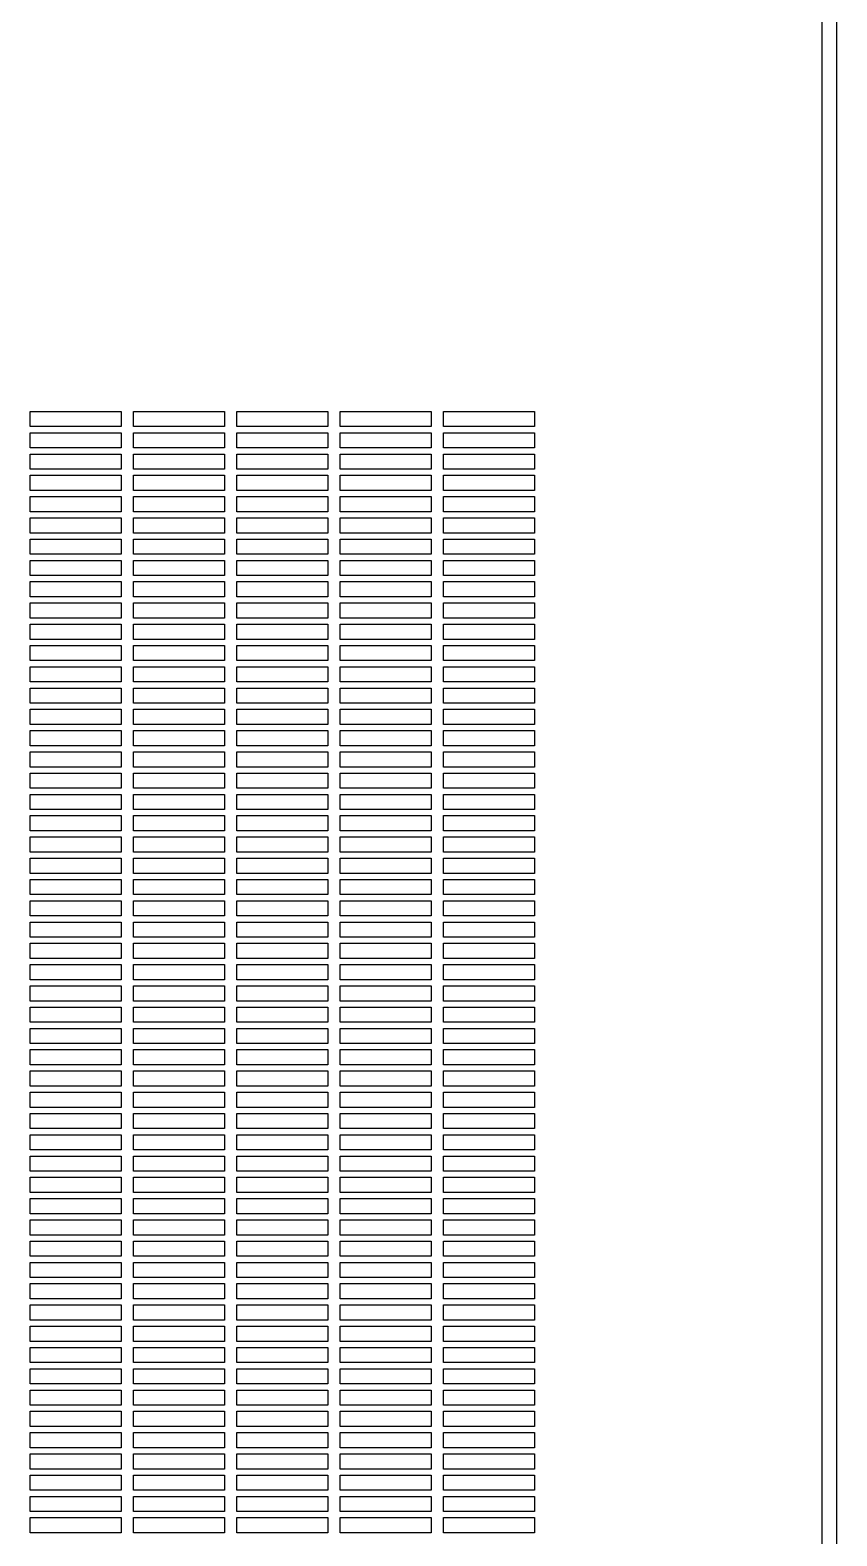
# Model space of a CAD drawing. Header units: millimetres. Extents: x 0 to 100, y -12 to 202.
# Drawn here: x 73.62 to 100.17, y 92.05 to 141.6 of the extents above; entities that cross this region are included whole.
import ezdxf

# ---------------------------------------------------------------- set-up
doc = ezdxf.new("R2010")
doc.units = ezdxf.units.MM
doc.layers.add('4212-62023_1-GJW_0', color=7, linetype='Continuous')
doc.layers.add('4212-94039_0', color=7, linetype='Continuous')

msp = doc.modelspace()

# ---------------------------------------------------------------- linework, layer by layer
at = {"layer": '4212-62023_1-GJW_0', "color": 7, "linetype": 'Continuous'}
for p, q in [((99.67, 199.65), (99.67, 12.15)), ((73.62, 128.55), (73.62, 129.05)), ((73.62, 129.05), (76.62, 129.05)), ((76.62, 129.05), (76.62, 128.55)), ((77.02, 128.55), (77.02, 129.05)), ((77.02, 129.05), (80.02, 129.05)), ((80.02, 129.05), (80.02, 128.55)), ((80.42, 128.55), (80.42, 129.05)), ((80.42, 129.05), (83.42, 129.05)), ((83.42, 129.05), (83.42, 128.55)), ((83.82, 128.55), (83.82, 129.05)), ((83.82, 129.05), (86.82, 129.05)), ((86.82, 129.05), (86.82, 128.55)), ((87.22, 128.55), (87.22, 129.05)), ((87.22, 129.05), (90.22, 129.05)), ((90.22, 129.05), (90.22, 128.55)), ((76.62, 128.55), (73.62, 128.55)), ((73.62, 127.85), (73.62, 128.35)), ((73.62, 128.35), (76.62, 128.35)), ((76.62, 128.35), (76.62, 127.85)), ((80.02, 128.55), (77.02, 128.55)), ((77.02, 127.85), (77.02, 128.35)), ((77.02, 128.35), (80.02, 128.35)), ((80.02, 128.35), (80.02, 127.85)), ((83.42, 128.55), (80.42, 128.55)), ((80.42, 127.85), (80.42, 128.35)), ((80.42, 128.35), (83.42, 128.35)), ((83.42, 128.35), (83.42, 127.85)), ((86.82, 128.55), (83.82, 128.55)), ((83.82, 127.85), (83.82, 128.35)), ((83.82, 128.35), (86.82, 128.35)), ((86.82, 128.35), (86.82, 127.85)), ((90.22, 128.55), (87.22, 128.55)), ((87.22, 127.85), (87.22, 128.35)), ((87.22, 128.35), (90.22, 128.35)), ((90.22, 128.35), (90.22, 127.85)), ((76.62, 127.85), (73.62, 127.85)), ((80.02, 127.85), (77.02, 127.85)), ((83.42, 127.85), (80.42, 127.85)), ((86.82, 127.85), (83.82, 127.85)), ((90.22, 127.85), (87.22, 127.85)), ((73.62, 127.15), (73.62, 127.65)), ((73.62, 127.65), (76.62, 127.65)), ((76.62, 127.65), (76.62, 127.15)), ((77.02, 127.15), (77.02, 127.65)), ((77.02, 127.65), (80.02, 127.65)), ((80.02, 127.65), (80.02, 127.15)), ((80.42, 127.15), (80.42, 127.65)), ((80.42, 127.65), (83.42, 127.65)), ((83.42, 127.65), (83.42, 127.15)), ((83.82, 127.15), (83.82, 127.65)), ((83.82, 127.65), (86.82, 127.65)), ((86.82, 127.65), (86.82, 127.15)), ((87.22, 127.15), (87.22, 127.65)), ((87.22, 127.65), (90.22, 127.65)), ((90.22, 127.65), (90.22, 127.15)), ((76.62, 127.15), (73.62, 127.15)), ((73.62, 126.45), (73.62, 126.95)), ((73.62, 126.95), (76.62, 126.95)), ((76.62, 126.95), (76.62, 126.45)), ((80.02, 127.15), (77.02, 127.15)), ((77.02, 126.45), (77.02, 126.95)), ((77.02, 126.95), (80.02, 126.95)), ((80.02, 126.95), (80.02, 126.45)), ((83.42, 127.15), (80.42, 127.15)), ((80.42, 126.45), (80.42, 126.95)), ((80.42, 126.95), (83.42, 126.95)), ((83.42, 126.95), (83.42, 126.45)), ((86.82, 127.15), (83.82, 127.15)), ((83.82, 126.45), (83.82, 126.95)), ((83.82, 126.95), (86.82, 126.95)), ((86.82, 126.95), (86.82, 126.45)), ((90.22, 127.15), (87.22, 127.15)), ((87.22, 126.45), (87.22, 126.95)), ((87.22, 126.95), (90.22, 126.95)), ((90.22, 126.95), (90.22, 126.45)), ((76.62, 126.45), (73.62, 126.45)), ((80.02, 126.45), (77.02, 126.45)), ((83.42, 126.45), (80.42, 126.45)), ((86.82, 126.45), (83.82, 126.45)), ((90.22, 126.45), (87.22, 126.45)), ((73.62, 125.75), (73.62, 126.25)), ((73.62, 126.25), (76.62, 126.25)), ((76.62, 126.25), (76.62, 125.75)), ((77.02, 125.75), (77.02, 126.25)), ((77.02, 126.25), (80.02, 126.25)), ((80.02, 126.25), (80.02, 125.75)), ((80.42, 125.75), (80.42, 126.25)), ((80.42, 126.25), (83.42, 126.25)), ((83.42, 126.25), (83.42, 125.75)), ((83.82, 125.75), (83.82, 126.25)), ((83.82, 126.25), (86.82, 126.25)), ((86.82, 126.25), (86.82, 125.75)), ((87.22, 125.75), (87.22, 126.25)), ((87.22, 126.25), (90.22, 126.25)), ((90.22, 126.25), (90.22, 125.75)), ((76.62, 125.75), (73.62, 125.75)), ((73.62, 125.05), (73.62, 125.55)), ((73.62, 125.55), (76.62, 125.55)), ((76.62, 125.55), (76.62, 125.05)), ((80.02, 125.75), (77.02, 125.75)), ((77.02, 125.05), (77.02, 125.55)), ((77.02, 125.55), (80.02, 125.55)), ((80.02, 125.55), (80.02, 125.05)), ((83.42, 125.75), (80.42, 125.75)), ((80.42, 125.05), (80.42, 125.55)), ((80.42, 125.55), (83.42, 125.55)), ((83.42, 125.55), (83.42, 125.05)), ((86.82, 125.75), (83.82, 125.75)), ((83.82, 125.05), (83.82, 125.55)), ((83.82, 125.55), (86.82, 125.55)), ((86.82, 125.55), (86.82, 125.05)), ((90.22, 125.75), (87.22, 125.75)), ((87.22, 125.05), (87.22, 125.55)), ((87.22, 125.55), (90.22, 125.55)), ((90.22, 125.55), (90.22, 125.05)), ((76.62, 125.05), (73.62, 125.05)), ((80.02, 125.05), (77.02, 125.05)), ((83.42, 125.05), (80.42, 125.05)), ((86.82, 125.05), (83.82, 125.05)), ((90.22, 125.05), (87.22, 125.05)), ((73.62, 124.35), (73.62, 124.85)), ((73.62, 124.85), (76.62, 124.85)), ((76.62, 124.85), (76.62, 124.35)), ((77.02, 124.35), (77.02, 124.85)), ((77.02, 124.85), (80.02, 124.85)), ((80.02, 124.85), (80.02, 124.35)), ((80.42, 124.35), (80.42, 124.85)), ((80.42, 124.85), (83.42, 124.85)), ((83.42, 124.85), (83.42, 124.35)), ((83.82, 124.35), (83.82, 124.85)), ((83.82, 124.85), (86.82, 124.85)), ((86.82, 124.85), (86.82, 124.35)), ((87.22, 124.35), (87.22, 124.85)), ((87.22, 124.85), (90.22, 124.85)), ((90.22, 124.85), (90.22, 124.35)), ((76.62, 124.35), (73.62, 124.35)), ((73.62, 123.65), (73.62, 124.15)), ((73.62, 124.15), (76.62, 124.15)), ((76.62, 124.15), (76.62, 123.65)), ((80.02, 124.35), (77.02, 124.35)), ((77.02, 123.65), (77.02, 124.15)), ((77.02, 124.15), (80.02, 124.15)), ((80.02, 124.15), (80.02, 123.65)), ((83.42, 124.35), (80.42, 124.35)), ((80.42, 123.65), (80.42, 124.15)), ((80.42, 124.15), (83.42, 124.15)), ((83.42, 124.15), (83.42, 123.65)), ((86.82, 124.35), (83.82, 124.35)), ((83.82, 123.65), (83.82, 124.15)), ((83.82, 124.15), (86.82, 124.15)), ((86.82, 124.15), (86.82, 123.65)), ((90.22, 124.35), (87.22, 124.35)), ((87.22, 123.65), (87.22, 124.15)), ((87.22, 124.15), (90.22, 124.15)), ((90.22, 124.15), (90.22, 123.65)), ((76.62, 123.65), (73.62, 123.65)), ((73.62, 122.95), (73.62, 123.45)), ((73.62, 123.45), (76.62, 123.45)), ((76.62, 123.45), (76.62, 122.95)), ((80.02, 123.65), (77.02, 123.65)), ((77.02, 122.95), (77.02, 123.45)), ((77.02, 123.45), (80.02, 123.45)), ((80.02, 123.45), (80.02, 122.95)), ((83.42, 123.65), (80.42, 123.65)), ((80.42, 122.95), (80.42, 123.45)), ((80.42, 123.45), (83.42, 123.45)), ((83.42, 123.45), (83.42, 122.95)), ((86.82, 123.65), (83.82, 123.65)), ((83.82, 122.95), (83.82, 123.45)), ((83.82, 123.45), (86.82, 123.45)), ((86.82, 123.45), (86.82, 122.95)), ((90.22, 123.65), (87.22, 123.65)), ((87.22, 122.95), (87.22, 123.45)), ((87.22, 123.45), (90.22, 123.45)), ((90.22, 123.45), (90.22, 122.95)), ((76.62, 122.95), (73.62, 122.95)), ((80.02, 122.95), (77.02, 122.95)), ((83.42, 122.95), (80.42, 122.95)), ((86.82, 122.95), (83.82, 122.95)), ((90.22, 122.95), (87.22, 122.95)), ((73.62, 122.25), (73.62, 122.75)), ((73.62, 122.75), (76.62, 122.75)), ((76.62, 122.75), (76.62, 122.25)), ((77.02, 122.25), (77.02, 122.75)), ((77.02, 122.75), (80.02, 122.75)), ((80.02, 122.75), (80.02, 122.25)), ((80.42, 122.25), (80.42, 122.75)), ((80.42, 122.75), (83.42, 122.75)), ((83.42, 122.75), (83.42, 122.25)), ((83.82, 122.25), (83.82, 122.75)), ((83.82, 122.75), (86.82, 122.75)), ((86.82, 122.75), (86.82, 122.25)), ((87.22, 122.25), (87.22, 122.75)), ((87.22, 122.75), (90.22, 122.75)), ((90.22, 122.75), (90.22, 122.25)), ((76.62, 122.25), (73.62, 122.25)), ((73.62, 121.55), (73.62, 122.05)), ((73.62, 122.05), (76.62, 122.05)), ((76.62, 122.05), (76.62, 121.55)), ((80.02, 122.25), (77.02, 122.25)), ((77.02, 121.55), (77.02, 122.05)), ((77.02, 122.05), (80.02, 122.05)), ((80.02, 122.05), (80.02, 121.55)), ((83.42, 122.25), (80.42, 122.25)), ((80.42, 121.55), (80.42, 122.05)), ((80.42, 122.05), (83.42, 122.05)), ((83.42, 122.05), (83.42, 121.55)), ((86.82, 122.25), (83.82, 122.25)), ((83.82, 121.55), (83.82, 122.05)), ((83.82, 122.05), (86.82, 122.05)), ((86.82, 122.05), (86.82, 121.55)), ((90.22, 122.25), (87.22, 122.25)), ((87.22, 121.55), (87.22, 122.05)), ((87.22, 122.05), (90.22, 122.05)), ((90.22, 122.05), (90.22, 121.55)), ((76.62, 121.55), (73.62, 121.55)), ((80.02, 121.55), (77.02, 121.55)), ((83.42, 121.55), (80.42, 121.55)), ((86.82, 121.55), (83.82, 121.55)), ((90.22, 121.55), (87.22, 121.55)), ((73.62, 120.85), (73.62, 121.35)), ((73.62, 121.35), (76.62, 121.35)), ((76.62, 121.35), (76.62, 120.85)), ((77.02, 120.85), (77.02, 121.35)), ((77.02, 121.35), (80.02, 121.35)), ((80.02, 121.35), (80.02, 120.85)), ((80.42, 120.85), (80.42, 121.35)), ((80.42, 121.35), (83.42, 121.35)), ((83.42, 121.35), (83.42, 120.85)), ((83.82, 120.85), (83.82, 121.35)), ((83.82, 121.35), (86.82, 121.35)), ((86.82, 121.35), (86.82, 120.85)), ((87.22, 120.85), (87.22, 121.35)), ((87.22, 121.35), (90.22, 121.35)), ((90.22, 121.35), (90.22, 120.85)), ((76.62, 120.85), (73.62, 120.85)), ((73.62, 120.15), (73.62, 120.65)), ((73.62, 120.65), (76.62, 120.65)), ((76.62, 120.65), (76.62, 120.15)), ((80.02, 120.85), (77.02, 120.85)), ((77.02, 120.15), (77.02, 120.65)), ((77.02, 120.65), (80.02, 120.65)), ((80.02, 120.65), (80.02, 120.15)), ((83.42, 120.85), (80.42, 120.85)), ((80.42, 120.15), (80.42, 120.65)), ((80.42, 120.65), (83.42, 120.65)), ((83.42, 120.65), (83.42, 120.15)), ((86.82, 120.85), (83.82, 120.85)), ((83.82, 120.15), (83.82, 120.65)), ((83.82, 120.65), (86.82, 120.65)), ((86.82, 120.65), (86.82, 120.15)), ((90.22, 120.85), (87.22, 120.85)), ((87.22, 120.15), (87.22, 120.65)), ((87.22, 120.65), (90.22, 120.65)), ((90.22, 120.65), (90.22, 120.15)), ((76.62, 120.15), (73.62, 120.15)), ((73.62, 119.45), (73.62, 119.95)), ((73.62, 119.95), (76.62, 119.95)), ((76.62, 119.95), (76.62, 119.45)), ((80.02, 120.15), (77.02, 120.15)), ((77.02, 119.45), (77.02, 119.95)), ((77.02, 119.95), (80.02, 119.95)), ((80.02, 119.95), (80.02, 119.45)), ((83.42, 120.15), (80.42, 120.15)), ((80.42, 119.45), (80.42, 119.95)), ((80.42, 119.95), (83.42, 119.95)), ((83.42, 119.95), (83.42, 119.45)), ((86.82, 120.15), (83.82, 120.15)), ((83.82, 119.45), (83.82, 119.95)), ((83.82, 119.95), (86.82, 119.95)), ((86.82, 119.95), (86.82, 119.45)), ((90.22, 120.15), (87.22, 120.15)), ((87.22, 119.45), (87.22, 119.95)), ((87.22, 119.95), (90.22, 119.95)), ((90.22, 119.95), (90.22, 119.45)), ((76.62, 119.45), (73.62, 119.45)), ((80.02, 119.45), (77.02, 119.45)), ((83.42, 119.45), (80.42, 119.45)), ((86.82, 119.45), (83.82, 119.45)), ((90.22, 119.45), (87.22, 119.45)), ((73.62, 118.75), (73.62, 119.25)), ((73.62, 119.25), (76.62, 119.25)), ((76.62, 119.25), (76.62, 118.75)), ((77.02, 118.75), (77.02, 119.25)), ((77.02, 119.25), (80.02, 119.25)), ((80.02, 119.25), (80.02, 118.75)), ((80.42, 118.75), (80.42, 119.25)), ((80.42, 119.25), (83.42, 119.25)), ((83.42, 119.25), (83.42, 118.75)), ((83.82, 118.75), (83.82, 119.25)), ((83.82, 119.25), (86.82, 119.25)), ((86.82, 119.25), (86.82, 118.75)), ((87.22, 118.75), (87.22, 119.25)), ((87.22, 119.25), (90.22, 119.25)), ((90.22, 119.25), (90.22, 118.75)), ((76.62, 118.75), (73.62, 118.75)), ((73.62, 118.05), (73.62, 118.55)), ((73.62, 118.55), (76.62, 118.55)), ((76.62, 118.55), (76.62, 118.05)), ((80.02, 118.75), (77.02, 118.75)), ((77.02, 118.05), (77.02, 118.55)), ((77.02, 118.55), (80.02, 118.55)), ((80.02, 118.55), (80.02, 118.05)), ((83.42, 118.75), (80.42, 118.75)), ((80.42, 118.05), (80.42, 118.55)), ((80.42, 118.55), (83.42, 118.55)), ((83.42, 118.55), (83.42, 118.05)), ((86.82, 118.75), (83.82, 118.75)), ((83.82, 118.05), (83.82, 118.55)), ((83.82, 118.55), (86.82, 118.55)), ((86.82, 118.55), (86.82, 118.05)), ((90.22, 118.75), (87.22, 118.75)), ((87.22, 118.05), (87.22, 118.55)), ((87.22, 118.55), (90.22, 118.55)), ((90.22, 118.55), (90.22, 118.05)), ((76.62, 118.05), (73.62, 118.05)), ((80.02, 118.05), (77.02, 118.05)), ((83.42, 118.05), (80.42, 118.05)), ((86.82, 118.05), (83.82, 118.05)), ((90.22, 118.05), (87.22, 118.05)), ((73.62, 117.35), (73.62, 117.85)), ((73.62, 117.85), (76.62, 117.85)), ((76.62, 117.85), (76.62, 117.35)), ((77.02, 117.35), (77.02, 117.85)), ((77.02, 117.85), (80.02, 117.85)), ((80.02, 117.85), (80.02, 117.35)), ((80.42, 117.35), (80.42, 117.85)), ((80.42, 117.85), (83.42, 117.85)), ((83.42, 117.85), (83.42, 117.35)), ((83.82, 117.35), (83.82, 117.85)), ((83.82, 117.85), (86.82, 117.85)), ((86.82, 117.85), (86.82, 117.35)), ((87.22, 117.35), (87.22, 117.85)), ((87.22, 117.85), (90.22, 117.85)), ((90.22, 117.85), (90.22, 117.35)), ((76.62, 117.35), (73.62, 117.35)), ((73.62, 116.65), (73.62, 117.15)), ((73.62, 117.15), (76.62, 117.15)), ((76.62, 117.15), (76.62, 116.65)), ((80.02, 117.35), (77.02, 117.35)), ((77.02, 116.65), (77.02, 117.15)), ((77.02, 117.15), (80.02, 117.15)), ((80.02, 117.15), (80.02, 116.65)), ((83.42, 117.35), (80.42, 117.35)), ((80.42, 116.65), (80.42, 117.15)), ((80.42, 117.15), (83.42, 117.15)), ((83.42, 117.15), (83.42, 116.65)), ((86.82, 117.35), (83.82, 117.35)), ((83.82, 116.65), (83.82, 117.15)), ((83.82, 117.15), (86.82, 117.15)), ((86.82, 117.15), (86.82, 116.65)), ((90.22, 117.35), (87.22, 117.35)), ((87.22, 116.65), (87.22, 117.15)), ((87.22, 117.15), (90.22, 117.15)), ((90.22, 117.15), (90.22, 116.65)), ((76.62, 116.65), (73.62, 116.65)), ((73.62, 115.95), (73.62, 116.45)), ((73.62, 116.45), (76.62, 116.45)), ((76.62, 116.45), (76.62, 115.95)), ((80.02, 116.65), (77.02, 116.65)), ((77.02, 115.95), (77.02, 116.45)), ((77.02, 116.45), (80.02, 116.45)), ((80.02, 116.45), (80.02, 115.95)), ((83.42, 116.65), (80.42, 116.65)), ((80.42, 115.95), (80.42, 116.45)), ((80.42, 116.45), (83.42, 116.45)), ((83.42, 116.45), (83.42, 115.95)), ((86.82, 116.65), (83.82, 116.65)), ((83.82, 115.95), (83.82, 116.45)), ((83.82, 116.45), (86.82, 116.45)), ((86.82, 116.45), (86.82, 115.95)), ((90.22, 116.65), (87.22, 116.65)), ((87.22, 115.95), (87.22, 116.45)), ((87.22, 116.45), (90.22, 116.45)), ((90.22, 116.45), (90.22, 115.95)), ((76.62, 115.95), (73.62, 115.95)), ((80.02, 115.95), (77.02, 115.95)), ((83.42, 115.95), (80.42, 115.95)), ((86.82, 115.95), (83.82, 115.95)), ((90.22, 115.95), (87.22, 115.95)), ((73.62, 115.25), (73.62, 115.75)), ((73.62, 115.75), (76.62, 115.75)), ((76.62, 115.75), (76.62, 115.25)), ((77.02, 115.25), (77.02, 115.75)), ((77.02, 115.75), (80.02, 115.75)), ((80.02, 115.75), (80.02, 115.25)), ((80.42, 115.25), (80.42, 115.75)), ((80.42, 115.75), (83.42, 115.75)), ((83.42, 115.75), (83.42, 115.25)), ((83.82, 115.25), (83.82, 115.75)), ((83.82, 115.75), (86.82, 115.75)), ((86.82, 115.75), (86.82, 115.25)), ((87.22, 115.25), (87.22, 115.75)), ((87.22, 115.75), (90.22, 115.75)), ((90.22, 115.75), (90.22, 115.25)), ((76.62, 115.25), (73.62, 115.25)), ((73.62, 114.55), (73.62, 115.05)), ((73.62, 115.05), (76.62, 115.05)), ((76.62, 115.05), (76.62, 114.55)), ((80.02, 115.25), (77.02, 115.25)), ((77.02, 114.55), (77.02, 115.05)), ((77.02, 115.05), (80.02, 115.05)), ((80.02, 115.05), (80.02, 114.55)), ((83.42, 115.25), (80.42, 115.25)), ((80.42, 114.55), (80.42, 115.05)), ((80.42, 115.05), (83.42, 115.05)), ((83.42, 115.05), (83.42, 114.55)), ((86.82, 115.25), (83.82, 115.25)), ((83.82, 114.55), (83.82, 115.05)), ((83.82, 115.05), (86.82, 115.05)), ((86.82, 115.05), (86.82, 114.55)), ((90.22, 115.25), (87.22, 115.25)), ((87.22, 114.55), (87.22, 115.05)), ((87.22, 115.05), (90.22, 115.05)), ((90.22, 115.05), (90.22, 114.55)), ((76.62, 114.55), (73.62, 114.55)), ((80.02, 114.55), (77.02, 114.55)), ((83.42, 114.55), (80.42, 114.55)), ((86.82, 114.55), (83.82, 114.55)), ((90.22, 114.55), (87.22, 114.55)), ((73.62, 113.85), (73.62, 114.35)), ((73.62, 114.35), (76.62, 114.35)), ((76.62, 114.35), (76.62, 113.85)), ((77.02, 113.85), (77.02, 114.35)), ((77.02, 114.35), (80.02, 114.35)), ((80.02, 114.35), (80.02, 113.85)), ((80.42, 113.85), (80.42, 114.35)), ((80.42, 114.35), (83.42, 114.35)), ((83.42, 114.35), (83.42, 113.85)), ((83.82, 113.85), (83.82, 114.35)), ((83.82, 114.35), (86.82, 114.35)), ((86.82, 114.35), (86.82, 113.85)), ((87.22, 113.85), (87.22, 114.35)), ((87.22, 114.35), (90.22, 114.35)), ((90.22, 114.35), (90.22, 113.85)), ((76.62, 113.85), (73.62, 113.85)), ((73.62, 113.15), (73.62, 113.65)), ((73.62, 113.65), (76.62, 113.65)), ((76.62, 113.65), (76.62, 113.15)), ((80.02, 113.85), (77.02, 113.85)), ((77.02, 113.15), (77.02, 113.65)), ((77.02, 113.65), (80.02, 113.65)), ((80.02, 113.65), (80.02, 113.15)), ((83.42, 113.85), (80.42, 113.85)), ((80.42, 113.15), (80.42, 113.65)), ((80.42, 113.65), (83.42, 113.65)), ((83.42, 113.65), (83.42, 113.15)), ((86.82, 113.85), (83.82, 113.85)), ((83.82, 113.15), (83.82, 113.65)), ((83.82, 113.65), (86.82, 113.65)), ((86.82, 113.65), (86.82, 113.15)), ((90.22, 113.85), (87.22, 113.85)), ((87.22, 113.15), (87.22, 113.65)), ((87.22, 113.65), (90.22, 113.65)), ((90.22, 113.65), (90.22, 113.15)), ((76.62, 113.15), (73.62, 113.15)), ((80.02, 113.15), (77.02, 113.15)), ((83.42, 113.15), (80.42, 113.15)), ((86.82, 113.15), (83.82, 113.15)), ((90.22, 113.15), (87.22, 113.15)), ((73.62, 112.45), (73.62, 112.95)), ((73.62, 112.95), (76.62, 112.95)), ((76.62, 112.95), (76.62, 112.45)), ((77.02, 112.45), (77.02, 112.95)), ((77.02, 112.95), (80.02, 112.95)), ((80.02, 112.95), (80.02, 112.45)), ((80.42, 112.45), (80.42, 112.95)), ((80.42, 112.95), (83.42, 112.95)), ((83.42, 112.95), (83.42, 112.45)), ((83.82, 112.45), (83.82, 112.95)), ((83.82, 112.95), (86.82, 112.95)), ((86.82, 112.95), (86.82, 112.45)), ((87.22, 112.45), (87.22, 112.95)), ((87.22, 112.95), (90.22, 112.95)), ((90.22, 112.95), (90.22, 112.45)), ((76.62, 112.45), (73.62, 112.45)), ((73.62, 111.75), (73.62, 112.25)), ((73.62, 112.25), (76.62, 112.25)), ((76.62, 112.25), (76.62, 111.75)), ((80.02, 112.45), (77.02, 112.45)), ((77.02, 111.75), (77.02, 112.25)), ((77.02, 112.25), (80.02, 112.25)), ((80.02, 112.25), (80.02, 111.75)), ((83.42, 112.45), (80.42, 112.45)), ((80.42, 111.75), (80.42, 112.25)), ((80.42, 112.25), (83.42, 112.25)), ((83.42, 112.25), (83.42, 111.75)), ((86.82, 112.45), (83.82, 112.45)), ((83.82, 111.75), (83.82, 112.25)), ((83.82, 112.25), (86.82, 112.25)), ((86.82, 112.25), (86.82, 111.75)), ((90.22, 112.45), (87.22, 112.45)), ((87.22, 111.75), (87.22, 112.25)), ((87.22, 112.25), (90.22, 112.25)), ((90.22, 112.25), (90.22, 111.75)), ((76.62, 111.75), (73.62, 111.75)), ((73.62, 111.05), (73.62, 111.55)), ((73.62, 111.55), (76.62, 111.55)), ((76.62, 111.55), (76.62, 111.05)), ((80.02, 111.75), (77.02, 111.75)), ((77.02, 111.05), (77.02, 111.55)), ((77.02, 111.55), (80.02, 111.55)), ((80.02, 111.55), (80.02, 111.05)), ((83.42, 111.75), (80.42, 111.75)), ((80.42, 111.05), (80.42, 111.55)), ((80.42, 111.55), (83.42, 111.55)), ((83.42, 111.55), (83.42, 111.05)), ((86.82, 111.75), (83.82, 111.75)), ((83.82, 111.05), (83.82, 111.55)), ((83.82, 111.55), (86.82, 111.55)), ((86.82, 111.55), (86.82, 111.05)), ((90.22, 111.75), (87.22, 111.75)), ((87.22, 111.05), (87.22, 111.55)), ((87.22, 111.55), (90.22, 111.55)), ((90.22, 111.55), (90.22, 111.05)), ((76.62, 111.05), (73.62, 111.05)), ((80.02, 111.05), (77.02, 111.05)), ((83.42, 111.05), (80.42, 111.05)), ((86.82, 111.05), (83.82, 111.05)), ((90.22, 111.05), (87.22, 111.05)), ((73.62, 110.35), (73.62, 110.85)), ((73.62, 110.85), (76.62, 110.85)), ((76.62, 110.85), (76.62, 110.35)), ((77.02, 110.35), (77.02, 110.85)), ((77.02, 110.85), (80.02, 110.85)), ((80.02, 110.85), (80.02, 110.35)), ((80.42, 110.35), (80.42, 110.85)), ((80.42, 110.85), (83.42, 110.85)), ((83.42, 110.85), (83.42, 110.35)), ((83.82, 110.35), (83.82, 110.85)), ((83.82, 110.85), (86.82, 110.85)), ((86.82, 110.85), (86.82, 110.35)), ((87.22, 110.35), (87.22, 110.85)), ((87.22, 110.85), (90.22, 110.85)), ((90.22, 110.85), (90.22, 110.35)), ((76.62, 110.35), (73.62, 110.35)), ((73.62, 109.65), (73.62, 110.15)), ((73.62, 110.15), (76.62, 110.15)), ((76.62, 110.15), (76.62, 109.65)), ((80.02, 110.35), (77.02, 110.35)), ((77.02, 109.65), (77.02, 110.15)), ((77.02, 110.15), (80.02, 110.15)), ((80.02, 110.15), (80.02, 109.65)), ((83.42, 110.35), (80.42, 110.35)), ((80.42, 109.65), (80.42, 110.15)), ((80.42, 110.15), (83.42, 110.15)), ((83.42, 110.15), (83.42, 109.65)), ((86.82, 110.35), (83.82, 110.35)), ((83.82, 109.65), (83.82, 110.15)), ((83.82, 110.15), (86.82, 110.15)), ((86.82, 110.15), (86.82, 109.65)), ((90.22, 110.35), (87.22, 110.35)), ((87.22, 109.65), (87.22, 110.15)), ((87.22, 110.15), (90.22, 110.15)), ((90.22, 110.15), (90.22, 109.65)), ((76.62, 109.65), (73.62, 109.65)), ((80.02, 109.65), (77.02, 109.65)), ((83.42, 109.65), (80.42, 109.65)), ((86.82, 109.65), (83.82, 109.65)), ((90.22, 109.65), (87.22, 109.65)), ((73.62, 108.95), (73.62, 109.45)), ((73.62, 109.45), (76.62, 109.45)), ((76.62, 109.45), (76.62, 108.95)), ((77.02, 108.95), (77.02, 109.45)), ((77.02, 109.45), (80.02, 109.45)), ((80.02, 109.45), (80.02, 108.95)), ((80.42, 108.95), (80.42, 109.45)), ((80.42, 109.45), (83.42, 109.45)), ((83.42, 109.45), (83.42, 108.95)), ((83.82, 108.95), (83.82, 109.45)), ((83.82, 109.45), (86.82, 109.45)), ((86.82, 109.45), (86.82, 108.95)), ((87.22, 108.95), (87.22, 109.45)), ((87.22, 109.45), (90.22, 109.45)), ((90.22, 109.45), (90.22, 108.95)), ((76.62, 108.95), (73.62, 108.95)), ((73.62, 108.25), (73.62, 108.75)), ((73.62, 108.75), (76.62, 108.75)), ((76.62, 108.75), (76.62, 108.25)), ((80.02, 108.95), (77.02, 108.95)), ((77.02, 108.25), (77.02, 108.75)), ((77.02, 108.75), (80.02, 108.75)), ((80.02, 108.75), (80.02, 108.25)), ((83.42, 108.95), (80.42, 108.95)), ((80.42, 108.25), (80.42, 108.75)), ((80.42, 108.75), (83.42, 108.75)), ((83.42, 108.75), (83.42, 108.25)), ((86.82, 108.95), (83.82, 108.95)), ((83.82, 108.25), (83.82, 108.75)), ((83.82, 108.75), (86.82, 108.75)), ((86.82, 108.75), (86.82, 108.25)), ((90.22, 108.95), (87.22, 108.95)), ((87.22, 108.25), (87.22, 108.75)), ((87.22, 108.75), (90.22, 108.75)), ((90.22, 108.75), (90.22, 108.25)), ((76.62, 108.25), (73.62, 108.25)), ((73.62, 107.55), (73.62, 108.05)), ((73.62, 108.05), (76.62, 108.05)), ((76.62, 108.05), (76.62, 107.55)), ((80.02, 108.25), (77.02, 108.25)), ((77.02, 107.55), (77.02, 108.05)), ((77.02, 108.05), (80.02, 108.05)), ((80.02, 108.05), (80.02, 107.55)), ((83.42, 108.25), (80.42, 108.25)), ((80.42, 107.55), (80.42, 108.05)), ((80.42, 108.05), (83.42, 108.05)), ((83.42, 108.05), (83.42, 107.55)), ((86.82, 108.25), (83.82, 108.25)), ((83.82, 107.55), (83.82, 108.05)), ((83.82, 108.05), (86.82, 108.05)), ((86.82, 108.05), (86.82, 107.55)), ((90.22, 108.25), (87.22, 108.25)), ((87.22, 107.55), (87.22, 108.05)), ((87.22, 108.05), (90.22, 108.05)), ((90.22, 108.05), (90.22, 107.55)), ((76.62, 107.55), (73.62, 107.55)), ((80.02, 107.55), (77.02, 107.55)), ((83.42, 107.55), (80.42, 107.55)), ((86.82, 107.55), (83.82, 107.55)), ((90.22, 107.55), (87.22, 107.55)), ((73.62, 106.85), (73.62, 107.35)), ((73.62, 107.35), (76.62, 107.35)), ((76.62, 107.35), (76.62, 106.85)), ((77.02, 106.85), (77.02, 107.35)), ((77.02, 107.35), (80.02, 107.35)), ((80.02, 107.35), (80.02, 106.85)), ((80.42, 106.85), (80.42, 107.35)), ((80.42, 107.35), (83.42, 107.35)), ((83.42, 107.35), (83.42, 106.85)), ((83.82, 106.85), (83.82, 107.35)), ((83.82, 107.35), (86.82, 107.35)), ((86.82, 107.35), (86.82, 106.85)), ((87.22, 106.85), (87.22, 107.35)), ((87.22, 107.35), (90.22, 107.35)), ((90.22, 107.35), (90.22, 106.85)), ((76.62, 106.85), (73.62, 106.85)), ((73.62, 106.15), (73.62, 106.65)), ((73.62, 106.65), (76.62, 106.65)), ((76.62, 106.65), (76.62, 106.15)), ((80.02, 106.85), (77.02, 106.85)), ((77.02, 106.15), (77.02, 106.65)), ((77.02, 106.65), (80.02, 106.65)), ((80.02, 106.65), (80.02, 106.15)), ((83.42, 106.85), (80.42, 106.85)), ((80.42, 106.15), (80.42, 106.65)), ((80.42, 106.65), (83.42, 106.65)), ((83.42, 106.65), (83.42, 106.15)), ((86.82, 106.85), (83.82, 106.85)), ((83.82, 106.15), (83.82, 106.65)), ((83.82, 106.65), (86.82, 106.65)), ((86.82, 106.65), (86.82, 106.15)), ((90.22, 106.85), (87.22, 106.85)), ((87.22, 106.15), (87.22, 106.65)), ((87.22, 106.65), (90.22, 106.65)), ((90.22, 106.65), (90.22, 106.15)), ((76.62, 106.15), (73.62, 106.15)), ((80.02, 106.15), (77.02, 106.15)), ((83.42, 106.15), (80.42, 106.15)), ((86.82, 106.15), (83.82, 106.15)), ((90.22, 106.15), (87.22, 106.15)), ((73.62, 105.45), (73.62, 105.95)), ((73.62, 105.95), (76.62, 105.95)), ((76.62, 105.95), (76.62, 105.45)), ((77.02, 105.45), (77.02, 105.95)), ((77.02, 105.95), (80.02, 105.95)), ((80.02, 105.95), (80.02, 105.45)), ((80.42, 105.45), (80.42, 105.95)), ((80.42, 105.95), (83.42, 105.95)), ((83.42, 105.95), (83.42, 105.45)), ((83.82, 105.45), (83.82, 105.95)), ((83.82, 105.95), (86.82, 105.95)), ((86.82, 105.95), (86.82, 105.45)), ((87.22, 105.45), (87.22, 105.95)), ((87.22, 105.95), (90.22, 105.95)), ((90.22, 105.95), (90.22, 105.45)), ((76.62, 105.45), (73.62, 105.45)), ((73.62, 104.75), (73.62, 105.25)), ((73.62, 105.25), (76.62, 105.25)), ((76.62, 105.25), (76.62, 104.75)), ((80.02, 105.45), (77.02, 105.45)), ((77.02, 104.75), (77.02, 105.25)), ((77.02, 105.25), (80.02, 105.25)), ((80.02, 105.25), (80.02, 104.75)), ((83.42, 105.45), (80.42, 105.45)), ((80.42, 104.75), (80.42, 105.25)), ((80.42, 105.25), (83.42, 105.25)), ((83.42, 105.25), (83.42, 104.75)), ((86.82, 105.45), (83.82, 105.45)), ((83.82, 104.75), (83.82, 105.25)), ((83.82, 105.25), (86.82, 105.25)), ((86.82, 105.25), (86.82, 104.75)), ((90.22, 105.45), (87.22, 105.45)), ((87.22, 104.75), (87.22, 105.25)), ((87.22, 105.25), (90.22, 105.25)), ((90.22, 105.25), (90.22, 104.75)), ((76.62, 104.75), (73.62, 104.75)), ((73.62, 104.05), (73.62, 104.55)), ((73.62, 104.55), (76.62, 104.55)), ((76.62, 104.55), (76.62, 104.05)), ((80.02, 104.75), (77.02, 104.75)), ((77.02, 104.05), (77.02, 104.55)), ((77.02, 104.55), (80.02, 104.55)), ((80.02, 104.55), (80.02, 104.05)), ((83.42, 104.75), (80.42, 104.75)), ((80.42, 104.55), (83.42, 104.55)), ((80.42, 104.05), (80.42, 104.55)), ((83.42, 104.55), (83.42, 104.05)), ((86.82, 104.75), (83.82, 104.75)), ((83.82, 104.55), (86.82, 104.55)), ((83.82, 104.05), (83.82, 104.55)), ((86.82, 104.55), (86.82, 104.05)), ((90.22, 104.75), (87.22, 104.75)), ((87.22, 104.55), (90.22, 104.55)), ((87.22, 104.05), (87.22, 104.55)), ((90.22, 104.55), (90.22, 104.05)), ((76.62, 104.05), (73.62, 104.05)), ((73.62, 103.35), (73.62, 103.85)), ((73.62, 103.85), (76.62, 103.85)), ((76.62, 103.85), (76.62, 103.35)), ((80.02, 104.05), (77.02, 104.05)), ((77.02, 103.35), (77.02, 103.85)), ((77.02, 103.85), (80.02, 103.85)), ((80.02, 103.85), (80.02, 103.35)), ((83.42, 104.05), (80.42, 104.05)), ((80.42, 103.85), (83.42, 103.85)), ((80.42, 103.35), (80.42, 103.85)), ((83.42, 103.85), (83.42, 103.35)), ((86.82, 104.05), (83.82, 104.05)), ((83.82, 103.85), (86.82, 103.85)), ((83.82, 103.35), (83.82, 103.85)), ((86.82, 103.85), (86.82, 103.35)), ((90.22, 104.05), (87.22, 104.05)), ((87.22, 103.85), (90.22, 103.85)), ((87.22, 103.35), (87.22, 103.85)), ((90.22, 103.85), (90.22, 103.35)), ((76.62, 103.35), (73.62, 103.35)), ((73.62, 102.65), (73.62, 103.15)), ((73.62, 103.15), (76.62, 103.15)), ((76.62, 103.15), (76.62, 102.65)), ((80.02, 103.35), (77.02, 103.35)), ((77.02, 102.65), (77.02, 103.15)), ((77.02, 103.15), (80.02, 103.15)), ((80.02, 103.15), (80.02, 102.65)), ((83.42, 103.35), (80.42, 103.35)), ((80.42, 103.15), (83.42, 103.15)), ((80.42, 102.65), (80.42, 103.15)), ((83.42, 103.15), (83.42, 102.65)), ((86.82, 103.35), (83.82, 103.35)), ((83.82, 103.15), (86.82, 103.15)), ((83.82, 102.65), (83.82, 103.15)), ((86.82, 103.15), (86.82, 102.65)), ((90.22, 103.35), (87.22, 103.35)), ((87.22, 103.15), (90.22, 103.15)), ((87.22, 102.65), (87.22, 103.15)), ((90.22, 103.15), (90.22, 102.65)), ((76.62, 102.65), (73.62, 102.65)), ((80.02, 102.65), (77.02, 102.65)), ((83.42, 102.65), (80.42, 102.65)), ((86.82, 102.65), (83.82, 102.65)), ((90.22, 102.65), (87.22, 102.65)), ((73.62, 101.95), (73.62, 102.45)), ((73.62, 102.45), (76.62, 102.45)), ((76.62, 102.45), (76.62, 101.95)), ((77.02, 101.95), (77.02, 102.45)), ((77.02, 102.45), (80.02, 102.45)), ((80.02, 102.45), (80.02, 101.95)), ((80.42, 102.45), (83.42, 102.45)), ((80.42, 101.95), (80.42, 102.45)), ((83.42, 102.45), (83.42, 101.95)), ((83.82, 102.45), (86.82, 102.45)), ((83.82, 101.95), (83.82, 102.45)), ((86.82, 102.45), (86.82, 101.95)), ((87.22, 102.45), (90.22, 102.45)), ((87.22, 101.95), (87.22, 102.45)), ((90.22, 102.45), (90.22, 101.95)), ((76.62, 101.95), (73.62, 101.95)), ((73.62, 101.25), (73.62, 101.75)), ((73.62, 101.75), (76.62, 101.75)), ((76.62, 101.75), (76.62, 101.25)), ((80.02, 101.95), (77.02, 101.95)), ((77.02, 101.25), (77.02, 101.75)), ((77.02, 101.75), (80.02, 101.75)), ((80.02, 101.75), (80.02, 101.25)), ((83.42, 101.95), (80.42, 101.95)), ((80.42, 101.75), (83.42, 101.75)), ((80.42, 101.25), (80.42, 101.75)), ((83.42, 101.75), (83.42, 101.25)), ((86.82, 101.95), (83.82, 101.95)), ((83.82, 101.75), (86.82, 101.75)), ((83.82, 101.25), (83.82, 101.75)), ((86.82, 101.75), (86.82, 101.25)), ((90.22, 101.95), (87.22, 101.95)), ((87.22, 101.75), (90.22, 101.75)), ((87.22, 101.25), (87.22, 101.75)), ((90.22, 101.75), (90.22, 101.25)), ((76.62, 101.25), (73.62, 101.25)), ((80.02, 101.25), (77.02, 101.25)), ((83.42, 101.25), (80.42, 101.25)), ((86.82, 101.25), (83.82, 101.25)), ((90.22, 101.25), (87.22, 101.25)), ((73.62, 100.55), (73.62, 101.05)), ((73.62, 101.05), (76.62, 101.05)), ((76.62, 101.05), (76.62, 100.55)), ((77.02, 100.55), (77.02, 101.05)), ((77.02, 101.05), (80.02, 101.05)), ((80.02, 101.05), (80.02, 100.55)), ((80.42, 101.05), (83.42, 101.05)), ((80.42, 100.55), (80.42, 101.05)), ((83.42, 101.05), (83.42, 100.55)), ((83.82, 101.05), (86.82, 101.05)), ((83.82, 100.55), (83.82, 101.05)), ((86.82, 101.05), (86.82, 100.55)), ((87.22, 101.05), (90.22, 101.05)), ((87.22, 100.55), (87.22, 101.05)), ((90.22, 101.05), (90.22, 100.55)), ((76.62, 100.55), (73.62, 100.55)), ((73.62, 99.85), (73.62, 100.35)), ((73.62, 100.35), (76.62, 100.35)), ((76.62, 100.35), (76.62, 99.85)), ((80.02, 100.55), (77.02, 100.55)), ((77.02, 99.85), (77.02, 100.35)), ((77.02, 100.35), (80.02, 100.35)), ((80.02, 100.35), (80.02, 99.85)), ((83.42, 100.55), (80.42, 100.55)), ((80.42, 100.35), (83.42, 100.35)), ((80.42, 99.85), (80.42, 100.35)), ((83.42, 100.35), (83.42, 99.85)), ((86.82, 100.55), (83.82, 100.55)), ((83.82, 100.35), (86.82, 100.35)), ((83.82, 99.85), (83.82, 100.35)), ((86.82, 100.35), (86.82, 99.85)), ((90.22, 100.55), (87.22, 100.55)), ((87.22, 100.35), (90.22, 100.35)), ((87.22, 99.85), (87.22, 100.35)), ((90.22, 100.35), (90.22, 99.85)), ((76.62, 99.85), (73.62, 99.85)), ((73.62, 99.15), (73.62, 99.65)), ((73.62, 99.65), (76.62, 99.65)), ((76.62, 99.65), (76.62, 99.15)), ((80.02, 99.85), (77.02, 99.85)), ((77.02, 99.15), (77.02, 99.65)), ((77.02, 99.65), (80.02, 99.65)), ((80.02, 99.65), (80.02, 99.15)), ((83.42, 99.85), (80.42, 99.85)), ((80.42, 99.65), (83.42, 99.65)), ((80.42, 99.15), (80.42, 99.65)), ((83.42, 99.65), (83.42, 99.15)), ((86.82, 99.85), (83.82, 99.85)), ((83.82, 99.65), (86.82, 99.65)), ((83.82, 99.15), (83.82, 99.65)), ((86.82, 99.65), (86.82, 99.15)), ((90.22, 99.85), (87.22, 99.85)), ((87.22, 99.65), (90.22, 99.65)), ((87.22, 99.15), (87.22, 99.65)), ((90.22, 99.65), (90.22, 99.15)), ((76.62, 99.15), (73.62, 99.15)), ((80.02, 99.15), (77.02, 99.15)), ((83.42, 99.15), (80.42, 99.15)), ((86.82, 99.15), (83.82, 99.15)), ((90.22, 99.15), (87.22, 99.15)), ((73.62, 98.45), (73.62, 98.95)), ((73.62, 98.95), (76.62, 98.95)), ((76.62, 98.95), (76.62, 98.45)), ((77.02, 98.45), (77.02, 98.95)), ((77.02, 98.95), (80.02, 98.95)), ((80.02, 98.95), (80.02, 98.45)), ((80.42, 98.95), (83.42, 98.95)), ((80.42, 98.45), (80.42, 98.95)), ((83.42, 98.95), (83.42, 98.45)), ((83.82, 98.95), (86.82, 98.95)), ((83.82, 98.45), (83.82, 98.95)), ((86.82, 98.95), (86.82, 98.45)), ((87.22, 98.95), (90.22, 98.95)), ((87.22, 98.45), (87.22, 98.95)), ((90.22, 98.95), (90.22, 98.45)), ((76.62, 98.45), (73.62, 98.45)), ((73.62, 97.75), (73.62, 98.25)), ((73.62, 98.25), (76.62, 98.25)), ((76.62, 98.25), (76.62, 97.75)), ((80.02, 98.45), (77.02, 98.45)), ((77.02, 97.75), (77.02, 98.25)), ((77.02, 98.25), (80.02, 98.25)), ((80.02, 98.25), (80.02, 97.75)), ((83.42, 98.45), (80.42, 98.45)), ((80.42, 98.25), (83.42, 98.25)), ((80.42, 97.75), (80.42, 98.25)), ((83.42, 98.25), (83.42, 97.75)), ((86.82, 98.45), (83.82, 98.45)), ((83.82, 98.25), (86.82, 98.25)), ((83.82, 97.75), (83.82, 98.25)), ((86.82, 98.25), (86.82, 97.75)), ((90.22, 98.45), (87.22, 98.45)), ((87.22, 98.25), (90.22, 98.25)), ((87.22, 97.75), (87.22, 98.25)), ((90.22, 98.25), (90.22, 97.75)), ((76.62, 97.75), (73.62, 97.75)), ((80.02, 97.75), (77.02, 97.75)), ((83.42, 97.75), (80.42, 97.75)), ((86.82, 97.75), (83.82, 97.75)), ((90.22, 97.75), (87.22, 97.75)), ((73.62, 97.05), (73.62, 97.55)), ((73.62, 97.55), (76.62, 97.55)), ((76.62, 97.55), (76.62, 97.05)), ((77.02, 97.05), (77.02, 97.55)), ((77.02, 97.55), (80.02, 97.55)), ((80.02, 97.55), (80.02, 97.05)), ((80.42, 97.55), (83.42, 97.55)), ((80.42, 97.05), (80.42, 97.55)), ((83.42, 97.55), (83.42, 97.05)), ((83.82, 97.55), (86.82, 97.55)), ((83.82, 97.05), (83.82, 97.55)), ((86.82, 97.55), (86.82, 97.05)), ((87.22, 97.55), (90.22, 97.55)), ((87.22, 97.05), (87.22, 97.55)), ((90.22, 97.55), (90.22, 97.05)), ((76.62, 97.05), (73.62, 97.05)), ((73.62, 96.35), (73.62, 96.85)), ((73.62, 96.85), (76.62, 96.85)), ((76.62, 96.85), (76.62, 96.35)), ((80.02, 97.05), (77.02, 97.05)), ((77.02, 96.35), (77.02, 96.85)), ((77.02, 96.85), (80.02, 96.85)), ((80.02, 96.85), (80.02, 96.35)), ((83.42, 97.05), (80.42, 97.05)), ((80.42, 96.85), (83.42, 96.85)), ((80.42, 96.35), (80.42, 96.85)), ((83.42, 96.85), (83.42, 96.35)), ((86.82, 97.05), (83.82, 97.05)), ((83.82, 96.85), (86.82, 96.85)), ((83.82, 96.35), (83.82, 96.85)), ((86.82, 96.85), (86.82, 96.35)), ((90.22, 97.05), (87.22, 97.05)), ((87.22, 96.85), (90.22, 96.85)), ((87.22, 96.35), (87.22, 96.85)), ((90.22, 96.85), (90.22, 96.35)), ((76.62, 96.35), (73.62, 96.35)), ((73.62, 96.15), (76.62, 96.15)), ((73.62, 95.65), (73.62, 96.15)), ((76.62, 96.15), (76.62, 95.65)), ((80.02, 96.35), (77.02, 96.35)), ((77.02, 96.15), (80.02, 96.15)), ((77.02, 95.65), (77.02, 96.15)), ((80.02, 96.15), (80.02, 95.65)), ((83.42, 96.35), (80.42, 96.35)), ((80.42, 96.15), (83.42, 96.15)), ((80.42, 95.65), (80.42, 96.15)), ((83.42, 96.15), (83.42, 95.65)), ((86.82, 96.35), (83.82, 96.35)), ((83.82, 96.15), (86.82, 96.15)), ((83.82, 95.65), (83.82, 96.15)), ((86.82, 96.15), (86.82, 95.65)), ((90.22, 96.35), (87.22, 96.35)), ((87.22, 96.15), (90.22, 96.15)), ((87.22, 95.65), (87.22, 96.15)), ((90.22, 96.15), (90.22, 95.65)), ((76.62, 95.65), (73.62, 95.65)), ((80.02, 95.65), (77.02, 95.65)), ((83.42, 95.65), (80.42, 95.65)), ((86.82, 95.65), (83.82, 95.65)), ((90.22, 95.65), (87.22, 95.65)), ((73.62, 95.45), (76.62, 95.45)), ((73.62, 94.95), (73.62, 95.45)), ((76.62, 95.45), (76.62, 94.95)), ((77.02, 95.45), (80.02, 95.45)), ((77.02, 94.95), (77.02, 95.45)), ((80.02, 95.45), (80.02, 94.95)), ((80.42, 95.45), (83.42, 95.45)), ((80.42, 94.95), (80.42, 95.45)), ((83.42, 95.45), (83.42, 94.95)), ((83.82, 95.45), (86.82, 95.45)), ((83.82, 94.95), (83.82, 95.45)), ((86.82, 95.45), (86.82, 94.95)), ((87.22, 95.45), (90.22, 95.45)), ((87.22, 94.95), (87.22, 95.45)), ((90.22, 95.45), (90.22, 94.95)), ((76.62, 94.95), (73.62, 94.95)), ((73.62, 94.75), (76.62, 94.75)), ((73.62, 94.25), (73.62, 94.75)), ((76.62, 94.75), (76.62, 94.25)), ((80.02, 94.95), (77.02, 94.95)), ((77.02, 94.75), (80.02, 94.75)), ((77.02, 94.25), (77.02, 94.75)), ((80.02, 94.75), (80.02, 94.25)), ((83.42, 94.95), (80.42, 94.95)), ((80.42, 94.75), (83.42, 94.75)), ((80.42, 94.25), (80.42, 94.75)), ((83.42, 94.75), (83.42, 94.25)), ((86.82, 94.95), (83.82, 94.95)), ((83.82, 94.75), (86.82, 94.75)), ((83.82, 94.25), (83.82, 94.75)), ((86.82, 94.75), (86.82, 94.25)), ((90.22, 94.95), (87.22, 94.95)), ((87.22, 94.75), (90.22, 94.75)), ((87.22, 94.25), (87.22, 94.75)), ((90.22, 94.75), (90.22, 94.25)), ((76.62, 94.25), (73.62, 94.25)), ((80.02, 94.25), (77.02, 94.25)), ((83.42, 94.25), (80.42, 94.25)), ((86.82, 94.25), (83.82, 94.25)), ((90.22, 94.25), (87.22, 94.25)), ((73.62, 94.05), (76.62, 94.05)), ((73.62, 93.55), (73.62, 94.05)), ((76.62, 94.05), (76.62, 93.55)), ((77.02, 94.05), (80.02, 94.05)), ((77.02, 93.55), (77.02, 94.05)), ((80.02, 94.05), (80.02, 93.55)), ((80.42, 94.05), (83.42, 94.05)), ((80.42, 93.55), (80.42, 94.05)), ((83.42, 94.05), (83.42, 93.55)), ((83.82, 94.05), (86.82, 94.05)), ((83.82, 93.55), (83.82, 94.05)), ((86.82, 94.05), (86.82, 93.55)), ((87.22, 94.05), (90.22, 94.05)), ((87.22, 93.55), (87.22, 94.05)), ((90.22, 94.05), (90.22, 93.55)), ((76.62, 93.55), (73.62, 93.55)), ((73.62, 93.35), (76.62, 93.35)), ((73.62, 92.85), (73.62, 93.35)), ((76.62, 93.35), (76.62, 92.85)), ((80.02, 93.55), (77.02, 93.55)), ((77.02, 93.35), (80.02, 93.35)), ((77.02, 92.85), (77.02, 93.35)), ((80.02, 93.35), (80.02, 92.85)), ((83.42, 93.55), (80.42, 93.55)), ((80.42, 93.35), (83.42, 93.35)), ((80.42, 92.85), (80.42, 93.35)), ((83.42, 93.35), (83.42, 92.85)), ((86.82, 93.55), (83.82, 93.55)), ((83.82, 93.35), (86.82, 93.35)), ((83.82, 92.85), (83.82, 93.35)), ((86.82, 93.35), (86.82, 92.85)), ((90.22, 93.55), (87.22, 93.55)), ((87.22, 93.35), (90.22, 93.35)), ((87.22, 92.85), (87.22, 93.35)), ((90.22, 93.35), (90.22, 92.85)), ((76.62, 92.85), (73.62, 92.85)), ((80.02, 92.85), (77.02, 92.85)), ((83.42, 92.85), (80.42, 92.85)), ((86.82, 92.85), (83.82, 92.85)), ((90.22, 92.85), (87.22, 92.85)), ((73.62, 92.65), (76.62, 92.65)), ((73.62, 92.15), (73.62, 92.65)), ((76.62, 92.65), (76.62, 92.15)), ((77.02, 92.65), (80.02, 92.65)), ((77.02, 92.15), (77.02, 92.65)), ((80.02, 92.65), (80.02, 92.15)), ((80.42, 92.65), (83.42, 92.65)), ((80.42, 92.15), (80.42, 92.65)), ((83.42, 92.65), (83.42, 92.15)), ((83.82, 92.65), (86.82, 92.65)), ((83.82, 92.15), (83.82, 92.65)), ((86.82, 92.65), (86.82, 92.15)), ((87.22, 92.65), (90.22, 92.65)), ((87.22, 92.15), (87.22, 92.65)), ((90.22, 92.65), (90.22, 92.15)), ((76.62, 92.15), (73.62, 92.15)), ((80.02, 92.15), (77.02, 92.15)), ((83.42, 92.15), (80.42, 92.15)), ((86.82, 92.15), (83.82, 92.15)), ((90.22, 92.15), (87.22, 92.15))]:
    msp.add_line(p, q, dxfattribs=at)
at = {"layer": '4212-94039_0', "color": 7, "linetype": 'Continuous'}
msp.add_line((100.17, 11.8), (100.17, 199.7), dxfattribs=at)

doc.saveas('drawing.dxf')
